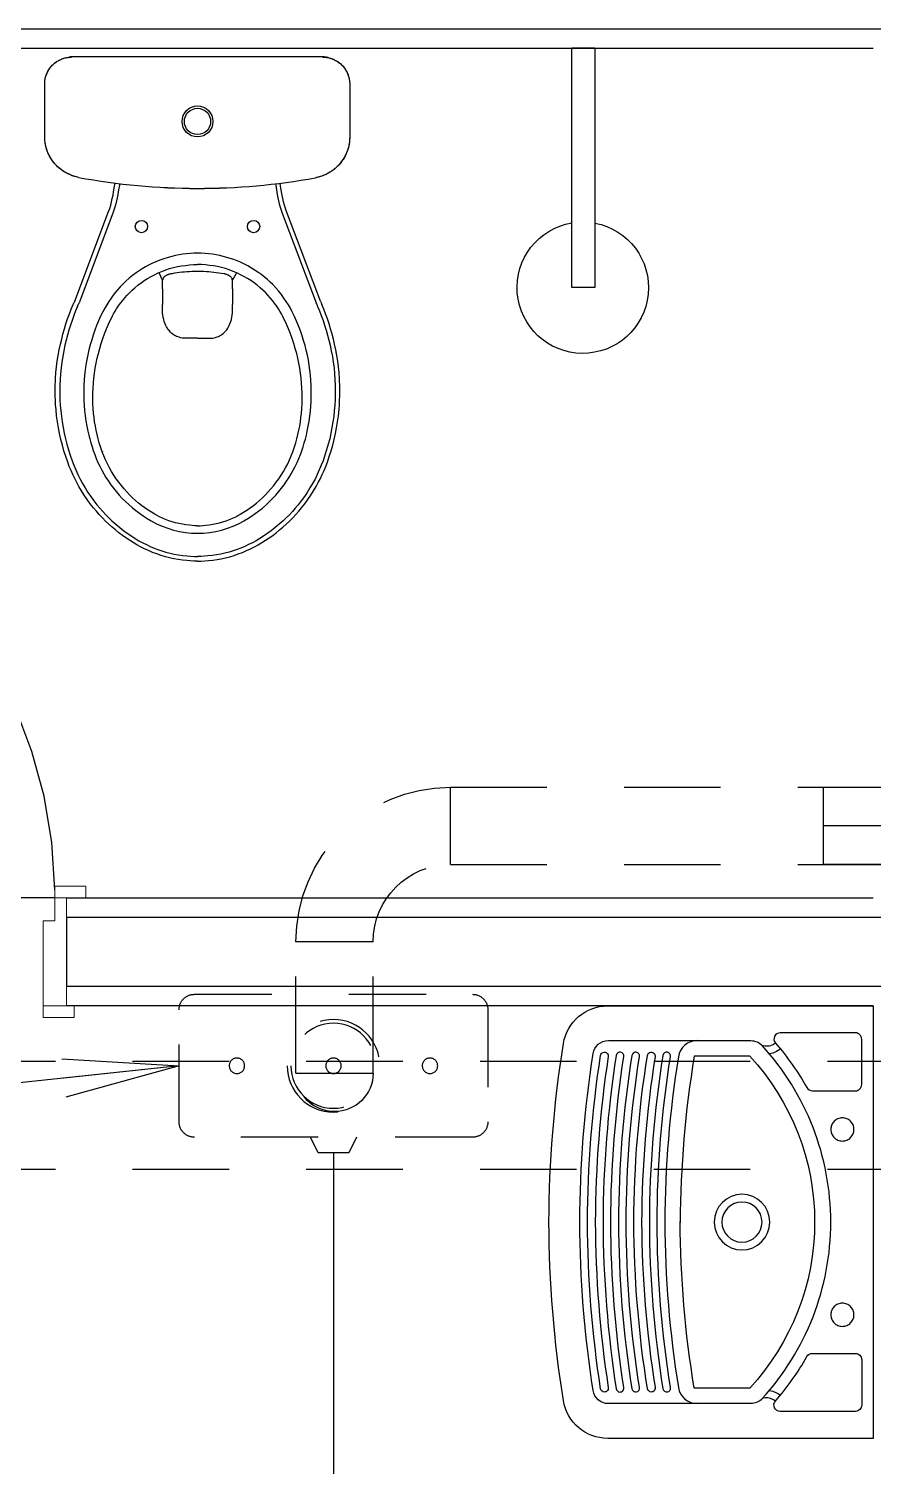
# Model space of a CAD drawing. Header units: millimetres. Extents: x 188.6 to 263.2, y 40.1 to 120.1.
# Drawn here: x 198.053 to 199.146, y 93.564 to 95.425 of the extents above; entities that cross this region are included whole.
import ezdxf

# ---------------------------------------------------------------- set-up
doc = ezdxf.new("R2010")
doc.units = ezdxf.units.MM
doc.set_wipeout_variables(frame=1)
for name, pattern in [('CENTER2', [1.125, 0.75, -0.125, 0.125, -0.125]), ('DASHDOT2', [0.5, 0.25, -0.125, 0, -0.125]), ('HIDDEN2', [0.1875, 0.125, -0.0625]), ('XREF-TIPO$0$DASHED', [15, 12, -3]), ('XREF-TIPO$0$HIDDEN', [0.375, 0.25, -0.125])]:
    doc.linetypes.add(name, pattern=pattern)
for name, color, linetype in [('ARQ', 8, 'Continuous'), ('ESTR-VIGAS', 11, 'HIDDEN2'), ('ESTRUTURA', 7, 'Continuous'), ('EXAUSTÃO-AQUECEDOR', 244, 'HIDDEN2'), ('GAS-PONTO', 202, 'Continuous'), ('GAS-TEXTO', 7, 'Continuous'), ('GAS-TUBO-PISO', 6, 'CENTER2'), ('HID-P-AQ', 10, 'Continuous'), ('SAN-EIXOS', 8, 'DASHDOT2')]:
    doc.layers.add(name, color=color, linetype=linetype)
doc.styles.add('60-100', font='romans.shx', dxfattribs={"height": 0.16})
doc.dimstyles.new('SETAS75', dxfattribs={"dimtxt": 0.16, "dimasz": 0.15, "dimexe": 0.15, "dimexo": 0, "dimgap": 0.1, "dimtad": 1, "dimzin": 10, "dimdsep": 46, "dimtxsty": '60-100', "dimblk1": 'OPEN', "dimblk2": 'OPEN', "dimsah": 1, "dimcen": 0, "dimclrd": 244, "dimclre": 244, "dimclrt": 7, "dimadec": 0, "dimazin": 0, "dimtfac": 1, "dimtix": 1, "dimtmove": 2, "dimatfit": 3, "dimldrblk": 'OPEN', "dimfxl": 0.15, "dimtolj": 1, "dimtzin": 6, "dimarcsym": 0})

# ---------------------------------------------------------------- blocks, each defined once
blk = doc.blocks.new('COBERTURA_29-09-2016')
at = {"layer": 'ESTR-VIGAS'}
for points in [[(-8.94, 7.71), (-7.42, 7.71)], [(-8.94, 7.57), (-6.54, 7.57)]]:
    blk.add_lwpolyline(points, dxfattribs=at)
blk = doc.blocks.new('XREF-TIPO$0$P909+cd00_p-flat-1')
at = {"color": 0}
for p, q in [((0.162, 0), (-0.162, 0)), ((0.162, 0), (0.162, -0.0003)), ((-0.1633, -0.0003), (-0.1633, -0.0003)), ((0.162, -0.0003), (0.162, -0.0003)), ((-0.1982, -0.1031), (-0.1982, -0.0352)), ((-0.1982, -0.0352), (-0.1982, -0.0352)), ((-0.1982, -0.1031), (-0.1982, -0.0352)), ((0.1968, -0.0352), (0.1968, -0.1036)), ((0.1968, -0.0352), (0.1968, -0.0352)), ((0.1968, -0.0352), (0.1968, -0.1036)), ((-0.1982, -0.1031), (-0.1982, -0.1031)), ((0.1968, -0.1036), (0.1968, -0.1036)), ((-0.1542, -0.156), (-0.1542, -0.1561)), ((0.1527, -0.1565), (0.1527, -0.1565)), ((-0.1593, -0.3162), (-0.1154, -0.2002)), ((-0.1099, -0.2023), (-0.1537, -0.3183)), ((0.1094, -0.2023), (0.1532, -0.3183)), ((0.1588, -0.3162), (0.115, -0.2002)), ((-0.0002, -0.2691), (-0.0002, -0.2689)), ((-0.0454, -0.2892), (-0.0499, -0.2795)), ((-0.0455, -0.2967), (-0.0455, -0.2893)), ((-0.0455, -0.2967), (-0.0455, -0.2969)), ((-0.0455, -0.2969), (-0.0455, -0.2967)), ((-0.0455, -0.3002), (-0.0455, -0.2969)), ((0.045, -0.2893), (0.0503, -0.2799)), ((0.045, -0.2967), (0.045, -0.2893)), ((0.045, -0.2967), (0.045, -0.2969)), ((0.045, -0.2969), (0.045, -0.2967)), ((0.045, -0.3002), (0.045, -0.2969)), ((-0.0455, -0.3002), (-0.0455, -0.3208)), ((0.045, -0.3002), (0.045, -0.3208)), ((-0.0455, -0.3283), (-0.0455, -0.3208)), ((0.045, -0.3283), (0.045, -0.3208)), ((0.1611, -0.3201), (0.1611, -0.3201)), ((-0.1109, -0.3364), (-0.1107, -0.3361)), ((-0.1105, -0.3363), (-0.1107, -0.3366)), ((0.1102, -0.3366), (0.11, -0.3363)), ((0.1104, -0.3364), (0.1102, -0.3361)), ((-0.0002, -0.3643), (-0.0158, -0.3643)), ((-0.0002, -0.3643), (0.0153, -0.3643)), ((-0.1236, -0.5115), (-0.1237, -0.5111)), ((-0.1235, -0.5111), (-0.1234, -0.5114)), ((0.1229, -0.5114), (0.123, -0.5111)), ((0.1231, -0.5115), (0.1232, -0.5111)), ((-0.0551, -0.5924), (-0.0556, -0.5922)), ((-0.0555, -0.5921), (-0.055, -0.5923)), ((0.0546, -0.5923), (0.055, -0.5921)), ((0.0547, -0.5924), (0.0551, -0.5922)), ((-0.0002, -0.607), (-0.0002, -0.6069)), ((-0.0002, -0.607), (-0.0002, -0.607))]:
    blk.add_line(p, q, dxfattribs=at)
for points in [[(-0.1982, -0.0352, 0), (-0.198, -0.0318, 0), (-0.1975, -0.0284, 0), (-0.1967, -0.0251, 0), (-0.1955, -0.0219, 0), (-0.1941, -0.0188, 0), (-0.1923, -0.0158, 0), (-0.1903, -0.0131, 0), (-0.188, -0.0106, 0), (-0.1854, -0.0083, 0), (-0.1827, -0.0062, 0), (-0.1797, -0.0045, 0), (-0.1766, -0.003, 0), (-0.1734, -0.0018, 0), (-0.1701, -0.001, 0), (-0.1667, -0.0005, 0), (-0.1633, -0.0003, 0)], [(-0.1982, -0.0352, 0), (-0.1982, -0.0345, 0), (-0.1981, -0.0331, 0), (-0.198, -0.0317, 0), (-0.1978, -0.0303, 0), (-0.1976, -0.029, 0), (-0.1974, -0.0276, 0), (-0.197, -0.0263, 0), (-0.1967, -0.025, 0), (-0.1962, -0.0236, 0), (-0.1957, -0.0224, 0), (-0.1952, -0.0211, 0), (-0.1946, -0.0198, 0), (-0.194, -0.0186, 0), (-0.1933, -0.0174, 0), (-0.1926, -0.0163, 0), (-0.1918, -0.0151, 0), (-0.191, -0.014, 0), (-0.1902, -0.0129, 0), (-0.1893, -0.0119, 0), (-0.1883, -0.0109, 0), (-0.1874, -0.0099, 0), (-0.1864, -0.009, 0), (-0.1853, -0.0081, 0), (-0.1842, -0.0073, 0), (-0.1831, -0.0065, 0), (-0.182, -0.0057, 0), (-0.1808, -0.005, 0), (-0.1796, -0.0043, 0), (-0.1784, -0.0037, 0), (-0.1771, -0.0032, 0), (-0.1758, -0.0026, 0), (-0.1745, -0.0022, 0), (-0.1732, -0.0018, 0), (-0.1719, -0.0014, 0), (-0.1706, -0.0011, 0), (-0.1692, -0.0008, 0), (-0.1678, -0.0006, 0), (-0.1665, -0.0005, 0), (-0.1651, -0.0004, 0), (-0.1637, -0.0003, 0), (-0.1633, -0.0003, 0)], [(0.162, -0.0003, 0), (0.1654, -0.0005, 0), (0.1687, -0.001, 0), (0.1721, -0.0018, 0), (0.1753, -0.003, 0), (0.1784, -0.0045, 0), (0.1813, -0.0062, 0), (0.1841, -0.0083, 0), (0.1866, -0.0106, 0), (0.1889, -0.0131, 0), (0.191, -0.0158, 0), (0.1927, -0.0188, 0), (0.1942, -0.0219, 0), (0.1953, -0.0251, 0), (0.1962, -0.0284, 0), (0.1967, -0.0318, 0), (0.1968, -0.0352, 0)], [(0.162, -0.0003, 0), (0.1627, -0.0003, 0), (0.1641, -0.0004, 0), (0.1655, -0.0005, 0), (0.1668, -0.0007, 0), (0.1682, -0.0009, 0), (0.1696, -0.0012, 0), (0.1709, -0.0015, 0), (0.1722, -0.0019, 0), (0.1735, -0.0023, 0), (0.1748, -0.0028, 0), (0.1761, -0.0033, 0), (0.1773, -0.0039, 0), (0.1786, -0.0045, 0), (0.1798, -0.0052, 0), (0.1809, -0.0059, 0), (0.1821, -0.0067, 0), (0.1832, -0.0075, 0), (0.1842, -0.0083, 0), (0.1853, -0.0092, 0), (0.1863, -0.0102, 0), (0.1873, -0.0111, 0), (0.1882, -0.0122, 0), (0.1891, -0.0132, 0), (0.1899, -0.0143, 0), (0.1907, -0.0154, 0), (0.1915, -0.0166, 0), (0.1922, -0.0177, 0), (0.1928, -0.0189, 0), (0.1934, -0.0202, 0), (0.194, -0.0214, 0), (0.1945, -0.0227, 0), (0.195, -0.024, 0), (0.1954, -0.0253, 0), (0.1958, -0.0266, 0), (0.1961, -0.028, 0), (0.1963, -0.0293, 0), (0.1965, -0.0307, 0), (0.1967, -0.0321, 0), (0.1968, -0.0334, 0), (0.1968, -0.0348, 0), (0.1968, -0.0352, 0)], [(-0.1542, -0.156, 0), (-0.1571, -0.1554, 0), (-0.16, -0.1546, 0), (-0.1629, -0.1536, 0), (-0.1657, -0.1525, 0), (-0.1685, -0.1512, 0), (-0.1712, -0.1498, 0), (-0.1737, -0.1482, 0), (-0.1762, -0.1465, 0), (-0.1786, -0.1446, 0), (-0.1809, -0.1426, 0), (-0.1831, -0.1405, 0), (-0.1851, -0.1383, 0), (-0.187, -0.136, 0), (-0.1888, -0.1335, 0), (-0.1904, -0.131, 0), (-0.1919, -0.1284, 0), (-0.1932, -0.1256, 0), (-0.1944, -0.1229, 0), (-0.1955, -0.1201, 0), (-0.1963, -0.1172, 0), (-0.197, -0.1142, 0), (-0.1976, -0.1113, 0), (-0.1979, -0.1083, 0), (-0.1981, -0.1053, 0), (-0.1982, -0.1031, 0)], [(-0.1542, -0.1561, 0), (-0.1544, -0.156, 0), (-0.1561, -0.1557, 0), (-0.1578, -0.1553, 0), (-0.1594, -0.1548, 0), (-0.1611, -0.1543, 0), (-0.1627, -0.1538, 0), (-0.1643, -0.1532, 0), (-0.1658, -0.1525, 0), (-0.1674, -0.1518, 0), (-0.1689, -0.151, 0), (-0.1704, -0.1502, 0), (-0.1719, -0.1494, 0), (-0.1734, -0.1485, 0), (-0.1748, -0.1475, 0), (-0.1762, -0.1466, 0), (-0.1775, -0.1455, 0), (-0.1789, -0.1445, 0), (-0.1802, -0.1434, 0), (-0.1814, -0.1422, 0), (-0.1826, -0.141, 0), (-0.1838, -0.1398, 0), (-0.185, -0.1385, 0), (-0.1861, -0.1372, 0), (-0.1871, -0.1359, 0), (-0.1881, -0.1345, 0), (-0.1891, -0.1331, 0), (-0.19, -0.1317, 0), (-0.1909, -0.1302, 0), (-0.1917, -0.1287, 0), (-0.1925, -0.1272, 0), (-0.1933, -0.1257, 0), (-0.194, -0.1241, 0), (-0.1946, -0.1225, 0), (-0.1952, -0.1209, 0), (-0.1957, -0.1193, 0), (-0.1962, -0.1177, 0), (-0.1966, -0.116, 0), (-0.197, -0.1143, 0), (-0.1973, -0.1127, 0), (-0.1976, -0.111, 0), (-0.1978, -0.1093, 0), (-0.198, -0.1076, 0), (-0.1981, -0.1059, 0), (-0.1982, -0.1042, 0), (-0.1982, -0.1031, 0)], [(0.1968, -0.1036, 0), (0.1967, -0.1066, 0), (0.1965, -0.1096, 0), (0.1961, -0.1126, 0), (0.1955, -0.1156, 0), (0.1947, -0.1185, 0), (0.1938, -0.1214, 0), (0.1927, -0.1242, 0), (0.1915, -0.127, 0), (0.1901, -0.1297, 0), (0.1885, -0.1323, 0), (0.1868, -0.1348, 0), (0.185, -0.1372, 0), (0.1831, -0.1395, 0), (0.181, -0.1417, 0), (0.1788, -0.1438, 0), (0.1765, -0.1457, 0), (0.1741, -0.1476, 0), (0.1715, -0.1492, 0), (0.169, -0.1507, 0), (0.1663, -0.1521, 0), (0.1635, -0.1533, 0), (0.1607, -0.1544, 0), (0.1578, -0.1553, 0), (0.1549, -0.1561, 0), (0.1527, -0.1565, 0)], [(0.1968, -0.1036, 0), (0.1968, -0.1038, 0), (0.1968, -0.1055, 0), (0.1967, -0.1072, 0), (0.1966, -0.1089, 0), (0.1964, -0.1107, 0), (0.1961, -0.1123, 0), (0.1958, -0.114, 0), (0.1955, -0.1157, 0), (0.1951, -0.1173, 0), (0.1946, -0.119, 0), (0.1941, -0.1206, 0), (0.1935, -0.1222, 0), (0.1929, -0.1238, 0), (0.1922, -0.1254, 0), (0.1915, -0.127, 0), (0.1908, -0.1285, 0), (0.19, -0.13, 0), (0.1891, -0.1314, 0), (0.1882, -0.1329, 0), (0.1872, -0.1343, 0), (0.1862, -0.1357, 0), (0.1852, -0.1371, 0), (0.1841, -0.1384, 0), (0.183, -0.1397, 0), (0.1818, -0.1409, 0), (0.1806, -0.1421, 0), (0.1794, -0.1433, 0), (0.1781, -0.1444, 0), (0.1768, -0.1455, 0), (0.1755, -0.1465, 0), (0.1741, -0.1476, 0), (0.1727, -0.1485, 0), (0.1713, -0.1494, 0), (0.1698, -0.1503, 0), (0.1683, -0.1511, 0), (0.1668, -0.1519, 0), (0.1652, -0.1526, 0), (0.1636, -0.1533, 0), (0.1621, -0.1539, 0), (0.1604, -0.1545, 0), (0.1588, -0.155, 0), (0.1572, -0.1555, 0), (0.1555, -0.1559, 0), (0.1538, -0.1563, 0), (0.1527, -0.1565, 0)], [(-0.1154, -0.2002, 0), (-0.1154, -0.2002, 0), (-0.114, -0.1961, 0), (-0.1127, -0.1919, 0), (-0.1116, -0.1877, 0), (-0.1106, -0.1834, 0), (-0.1097, -0.1791, 0), (-0.1089, -0.1747, 0), (-0.1077, -0.1674, 0), (-0.1071, -0.1634, 0)], [(-0.1011, -0.1641, 0), (-0.1014, -0.1661, 0), (-0.1024, -0.1722, 0), (-0.1035, -0.1783, 0), (-0.1043, -0.1824, 0), (-0.1051, -0.1864, 0), (-0.1061, -0.1904, 0), (-0.1072, -0.1944, 0), (-0.1085, -0.1984, 0), (-0.1099, -0.2023, 0)], [(0.1007, -0.1643, 0), (0.101, -0.1661, 0), (0.1019, -0.1722, 0), (0.103, -0.1783, 0), (0.1038, -0.1824, 0), (0.1046, -0.1864, 0), (0.1056, -0.1904, 0), (0.1067, -0.1944, 0), (0.108, -0.1984, 0), (0.1094, -0.2023, 0)], [(0.115, -0.2002, 0), (0.115, -0.2002, 0), (0.1135, -0.1961, 0), (0.1122, -0.1919, 0), (0.1111, -0.1877, 0), (0.1101, -0.1834, 0), (0.1092, -0.1791, 0), (0.1084, -0.1747, 0), (0.1072, -0.1674, 0), (0.1066, -0.1636, 0)], [(-0.0002, -0.2542, 0), (-0.005, -0.2543, 0), (-0.0098, -0.2545, 0), (-0.0145, -0.2549, 0), (-0.0192, -0.2555, 0), (-0.024, -0.2563, 0), (-0.0288, -0.2572, 0), (-0.0335, -0.2583, 0), (-0.0382, -0.2596, 0), (-0.0437, -0.2613, 0), (-0.049, -0.2632, 0), (-0.0543, -0.2653, 0), (-0.0595, -0.2677, 0), (-0.0637, -0.2698, 0), (-0.0678, -0.272, 0), (-0.0719, -0.2744, 0), (-0.0758, -0.2769, 0), (-0.0797, -0.2796, 0), (-0.0843, -0.283, 0), (-0.0887, -0.2866, 0), (-0.093, -0.2903, 0), (-0.0971, -0.2943, 0), (-0.1003, -0.2976, 0), (-0.1035, -0.3011, 0), (-0.1065, -0.3047, 0), (-0.1094, -0.3084, 0), (-0.1122, -0.3122, 0), (-0.1151, -0.3165, 0), (-0.1179, -0.3209, 0), (-0.1205, -0.3254, 0), (-0.1229, -0.33, 0)], [(0.1224, -0.33, 0), (0.12, -0.3254, 0), (0.1174, -0.3209, 0), (0.1146, -0.3165, 0), (0.1117, -0.3122, 0), (0.1083, -0.3076, 0), (0.1047, -0.3031, 0), (0.101, -0.2989, 0), (0.0971, -0.2947, 0), (0.0937, -0.2915, 0), (0.0902, -0.2883, 0), (0.0867, -0.2853, 0), (0.083, -0.2824, 0), (0.0792, -0.2796, 0), (0.0745, -0.2764, 0), (0.0697, -0.2734, 0), (0.0647, -0.2706, 0), (0.0596, -0.268, 0), (0.0554, -0.266, 0), (0.051, -0.2642, 0), (0.0467, -0.2625, 0), (0.0422, -0.2609, 0), (0.0377, -0.2596, 0), (0.0331, -0.2583, 0), (0.0285, -0.2573, 0), (0.0238, -0.2563, 0), (0.0191, -0.2556, 0), (0.0143, -0.255, 0), (0.0095, -0.2545, 0), (0.0046, -0.2543, 0), (-0.0002, -0.2542, 0)], [(-0.1107, -0.3361, 0), (-0.1107, -0.3361, 0), (-0.1089, -0.3327, 0), (-0.107, -0.3294, 0), (-0.105, -0.3262, 0), (-0.1025, -0.3224, 0), (-0.0999, -0.3188, 0), (-0.0972, -0.3153, 0), (-0.0943, -0.3118, 0), (-0.0912, -0.3084, 0), (-0.0881, -0.3051, 0), (-0.0847, -0.3019, 0), (-0.0813, -0.2989, 0), (-0.0774, -0.2956, 0), (-0.0733, -0.2926, 0), (-0.0692, -0.2897, 0), (-0.0649, -0.2869, 0), (-0.0604, -0.2844, 0), (-0.0558, -0.282, 0), (-0.0512, -0.2798, 0), (-0.0464, -0.2777, 0), (-0.0414, -0.2759, 0), (-0.0364, -0.2742, 0), (-0.0312, -0.2728, 0), (-0.0261, -0.2716, 0), (-0.021, -0.2706, 0), (-0.0158, -0.2699, 0), (-0.0106, -0.2693, 0), (-0.0054, -0.269, 0), (-0.0002, -0.2689, 0)], [(-0.0002, -0.2778, 0), (-0.0016, -0.2778, 0), (-0.0046, -0.2778, 0), (-0.0077, -0.2779, 0), (-0.0108, -0.2781, 0), (-0.014, -0.2783, 0), (-0.0171, -0.2786, 0), (-0.0203, -0.2789, 0), (-0.0236, -0.2793, 0), (-0.0268, -0.2797, 0), (-0.0301, -0.2802, 0), (-0.0333, -0.2807, 0), (-0.0349, -0.281, 0)], [(0.1102, -0.3361, 0), (0.1102, -0.3361, 0), (0.1084, -0.3327, 0), (0.1065, -0.3294, 0), (0.1045, -0.3262, 0), (0.102, -0.3224, 0), (0.0994, -0.3188, 0), (0.0967, -0.3153, 0), (0.0938, -0.3118, 0), (0.0908, -0.3084, 0), (0.0876, -0.3051, 0), (0.0843, -0.3019, 0), (0.0808, -0.2989, 0), (0.0769, -0.2956, 0), (0.0729, -0.2926, 0), (0.0687, -0.2897, 0), (0.0644, -0.2869, 0), (0.0599, -0.2844, 0), (0.0553, -0.282, 0), (0.0507, -0.2798, 0), (0.0459, -0.2777, 0), (0.0409, -0.2759, 0), (0.0359, -0.2742, 0), (0.0308, -0.2728, 0), (0.0256, -0.2716, 0), (0.0205, -0.2706, 0), (0.0153, -0.2699, 0), (0.0101, -0.2693, 0), (0.005, -0.269, 0), (-0.0002, -0.2689, 0)], [(0.0344, -0.281, 0), (0.034, -0.281, 0), (0.0307, -0.2804, 0), (0.0274, -0.2799, 0), (0.0241, -0.2794, 0), (0.0209, -0.279, 0), (0.0176, -0.2787, 0), (0.0144, -0.2784, 0), (0.0112, -0.2781, 0), (0.008, -0.278, 0), (0.0049, -0.2778, 0), (0.0017, -0.2778, 0), (-0.0002, -0.2778, 0)], [(-0.043, -0.2844, 0), (-0.0431, -0.2844, 0), (-0.0434, -0.2847, 0), (-0.0437, -0.2851, 0), (-0.044, -0.2855, 0), (-0.0443, -0.286, 0), (-0.0446, -0.2865, 0), (-0.0449, -0.2871, 0), (-0.0451, -0.2878, 0), (-0.0453, -0.2885, 0), (-0.0454, -0.2892, 0), (-0.0455, -0.2893, 0)], [(-0.0455, -0.2967, 0), (-0.0455, -0.2967, 0)], [(-0.0349, -0.281, 0), (-0.0353, -0.2811, 0), (-0.036, -0.2813, 0), (-0.0367, -0.2814, 0), (-0.0374, -0.2817, 0), (-0.0382, -0.2819, 0), (-0.0388, -0.2821, 0), (-0.0395, -0.2824, 0), (-0.0401, -0.2827, 0), (-0.0407, -0.283, 0), (-0.0413, -0.2833, 0), (-0.0419, -0.2837, 0), (-0.0425, -0.284, 0), (-0.043, -0.2844, 0)], [(0.0425, -0.2844, 0), (0.0422, -0.2842, 0), (0.0416, -0.2838, 0), (0.0411, -0.2834, 0), (0.0405, -0.2831, 0), (0.0398, -0.2828, 0), (0.0392, -0.2825, 0), (0.0385, -0.2822, 0), (0.0378, -0.2819, 0), (0.0371, -0.2817, 0), (0.0364, -0.2815, 0), (0.0357, -0.2813, 0), (0.0349, -0.2811, 0), (0.0344, -0.281, 0)], [(0.045, -0.2893, 0), (0.0448, -0.2885, 0), (0.0446, -0.2878, 0), (0.0444, -0.2871, 0), (0.0441, -0.2865, 0), (0.0438, -0.2859, 0), (0.0435, -0.2854, 0), (0.0432, -0.285, 0), (0.0428, -0.2847, 0), (0.0425, -0.2844, 0), (0.0425, -0.2844, 0)], [(0.045, -0.2967, 0), (0.045, -0.2967, 0)], [(-0.1777, -0.372, 0), (-0.1777, -0.372, 0), (-0.1762, -0.3654, 0), (-0.1745, -0.3588, 0), (-0.1726, -0.3522, 0), (-0.1706, -0.3456, 0), (-0.1685, -0.3391, 0), (-0.1661, -0.3327, 0), (-0.1638, -0.3267, 0), (-0.1612, -0.3208, 0)], [(-0.1558, -0.3233, 0), (-0.1582, -0.329, 0), (-0.1605, -0.3348, 0), (-0.1628, -0.3411, 0), (-0.1649, -0.3474, 0), (-0.1669, -0.3538, 0), (-0.1687, -0.3603, 0), (-0.1704, -0.3668, 0), (-0.1719, -0.3733, 0)], [(-0.1229, -0.33, 0), (-0.1257, -0.3359, 0), (-0.1284, -0.3418, 0), (-0.1309, -0.3478, 0), (-0.1332, -0.3539, 0), (-0.1353, -0.3601, 0), (-0.1373, -0.3663, 0), (-0.1392, -0.3727, 0), (-0.1409, -0.3792, 0), (-0.1424, -0.3857, 0), (-0.1437, -0.3923, 0), (-0.1448, -0.3989, 0), (-0.1458, -0.4055, 0), (-0.1465, -0.412, 0), (-0.147, -0.4185, 0), (-0.1474, -0.425, 0), (-0.1476, -0.4316, 0), (-0.1476, -0.4381, 0), (-0.1475, -0.4446, 0), (-0.1471, -0.4513, 0), (-0.1465, -0.458, 0), (-0.1458, -0.4647, 0), (-0.1448, -0.4714, 0), (-0.1437, -0.478, 0), (-0.1423, -0.4846, 0), (-0.1412, -0.4897, 0), (-0.1399, -0.4947, 0), (-0.1384, -0.4998, 0), (-0.1369, -0.5048, 0), (-0.1352, -0.5098, 0), (-0.1334, -0.5148, 0)], [(-0.0318, -0.3593, 0), (-0.0335, -0.358, 0), (-0.0352, -0.3565, 0), (-0.0367, -0.3549, 0), (-0.0381, -0.3532, 0), (-0.0393, -0.3514, 0), (-0.0404, -0.3495, 0), (-0.0414, -0.3476, 0), (-0.0423, -0.3455, 0), (-0.0433, -0.3428, 0), (-0.0441, -0.34, 0), (-0.0447, -0.3371, 0), (-0.0451, -0.3342, 0), (-0.0454, -0.3313, 0), (-0.0455, -0.3283, 0)], [(0.0313, -0.3593, 0), (0.0331, -0.358, 0), (0.0347, -0.3565, 0), (0.0362, -0.3549, 0), (0.0376, -0.3532, 0), (0.0388, -0.3514, 0), (0.04, -0.3495, 0), (0.0409, -0.3476, 0), (0.0418, -0.3455, 0), (0.0428, -0.3428, 0), (0.0436, -0.34, 0), (0.0442, -0.3371, 0), (0.0446, -0.3342, 0), (0.0449, -0.3313, 0), (0.045, -0.3283, 0)], [(0.133, -0.5148, 0), (0.1347, -0.5099, 0), (0.1364, -0.5049, 0), (0.1379, -0.4999, 0), (0.1394, -0.4948, 0), (0.1407, -0.4897, 0), (0.1419, -0.4846, 0), (0.1432, -0.4782, 0), (0.1443, -0.4717, 0), (0.1452, -0.4653, 0), (0.146, -0.4588, 0), (0.1465, -0.4523, 0), (0.1469, -0.4458, 0), (0.1471, -0.4391, 0), (0.1471, -0.4323, 0), (0.147, -0.4256, 0), (0.1466, -0.4189, 0), (0.146, -0.4122, 0), (0.1453, -0.4055, 0), (0.1444, -0.3991, 0), (0.1433, -0.3927, 0), (0.142, -0.3863, 0), (0.1406, -0.3799, 0), (0.139, -0.3736, 0), (0.1372, -0.3674, 0), (0.1352, -0.361, 0), (0.133, -0.3546, 0), (0.1306, -0.3484, 0), (0.128, -0.3422, 0), (0.1253, -0.3361, 0), (0.1224, -0.33, 0)], [(0.1553, -0.3233, 0), (0.1577, -0.329, 0), (0.16, -0.3348, 0), (0.1623, -0.3411, 0), (0.1644, -0.3474, 0), (0.1664, -0.3538, 0), (0.1682, -0.3603, 0), (0.1699, -0.3668, 0), (0.1714, -0.3733, 0)], [(0.1773, -0.372, 0), (0.1773, -0.372, 0), (0.1757, -0.3654, 0), (0.174, -0.3588, 0), (0.1721, -0.3522, 0), (0.1701, -0.3456, 0), (0.168, -0.3391, 0), (0.1656, -0.3327, 0), (0.1633, -0.3267, 0), (0.1607, -0.3208, 0)], [(-0.1237, -0.5111, 0), (-0.1237, -0.5111, 0), (-0.1241, -0.5101, 0), (-0.1259, -0.5049, 0), (-0.1275, -0.4996, 0), (-0.129, -0.4943, 0), (-0.1303, -0.4889, 0), (-0.1315, -0.4835, 0), (-0.1326, -0.478, 0), (-0.1335, -0.4724, 0), (-0.1342, -0.4668, 0), (-0.1348, -0.4612, 0), (-0.1353, -0.4556, 0), (-0.1357, -0.4489, 0), (-0.1358, -0.4422, 0), (-0.1358, -0.4355, 0), (-0.1355, -0.4289, 0), (-0.1351, -0.4222, 0), (-0.1344, -0.4158, 0), (-0.1336, -0.4093, 0), (-0.1327, -0.4029, 0), (-0.1315, -0.3965, 0), (-0.1302, -0.3902, 0), (-0.1287, -0.3839, 0), (-0.1269, -0.3775, 0), (-0.125, -0.3711, 0), (-0.1229, -0.3647, 0), (-0.1206, -0.3585, 0), (-0.1182, -0.3523, 0), (-0.1155, -0.3461, 0), (-0.1133, -0.3413, 0), (-0.1109, -0.3364, 0)], [(-0.1109, -0.3364, 0), (-0.1108, -0.3365, 0), (-0.1107, -0.3366, 0), (-0.1107, -0.3366, 0), (-0.1107, -0.3366, 0)], [(-0.1105, -0.3363, 0), (-0.1105, -0.3363, 0), (-0.1105, -0.3362, 0), (-0.1106, -0.3362, 0), (-0.1107, -0.3361, 0)], [(0.11, -0.3363, 0), (0.11, -0.3363, 0), (0.11, -0.3362, 0), (0.1101, -0.3362, 0), (0.1102, -0.3361, 0)], [(0.1104, -0.3364, 0), (0.1103, -0.3365, 0), (0.1102, -0.3366, 0), (0.1102, -0.3366, 0), (0.1102, -0.3366, 0)], [(0.1232, -0.5111, 0), (0.1232, -0.5111, 0), (0.1236, -0.5101, 0), (0.1254, -0.5049, 0), (0.127, -0.4996, 0), (0.1285, -0.4943, 0), (0.1298, -0.4889, 0), (0.131, -0.4835, 0), (0.1321, -0.478, 0), (0.133, -0.4724, 0), (0.1337, -0.4668, 0), (0.1344, -0.4612, 0), (0.1348, -0.4556, 0), (0.1352, -0.4489, 0), (0.1353, -0.4422, 0), (0.1353, -0.4355, 0), (0.135, -0.4289, 0), (0.1346, -0.4222, 0), (0.1339, -0.4158, 0), (0.1331, -0.4093, 0), (0.1322, -0.4029, 0), (0.131, -0.3965, 0), (0.1297, -0.3902, 0), (0.1282, -0.3839, 0), (0.1264, -0.3775, 0), (0.1245, -0.3711, 0), (0.1224, -0.3647, 0), (0.1201, -0.3585, 0), (0.1177, -0.3523, 0), (0.115, -0.3461, 0), (0.1128, -0.3413, 0), (0.1104, -0.3364, 0)], [(-0.1846, -0.4328, 0), (-0.1846, -0.4328, 0), (-0.1846, -0.4287, 0), (-0.1845, -0.4245, 0), (-0.1843, -0.4204, 0), (-0.1841, -0.4162, 0), (-0.1836, -0.4088, 0), (-0.1828, -0.4014, 0), (-0.1819, -0.3941, 0), (-0.1807, -0.3867, 0), (-0.1793, -0.3793, 0), (-0.1777, -0.372, 0)], [(-0.0158, -0.3643, 0), (-0.018, -0.3643, 0), (-0.0201, -0.364, 0), (-0.0222, -0.3636, 0), (-0.0242, -0.3631, 0), (-0.0258, -0.3625, 0), (-0.0274, -0.3619, 0), (-0.0289, -0.3611, 0), (-0.0304, -0.3603, 0), (-0.0318, -0.3593, 0)], [(0.0153, -0.3643, 0), (0.0175, -0.3643, 0), (0.0197, -0.364, 0), (0.0217, -0.3636, 0), (0.0237, -0.3631, 0), (0.0253, -0.3625, 0), (0.0269, -0.3619, 0), (0.0284, -0.3611, 0), (0.0299, -0.3603, 0), (0.0313, -0.3593, 0)], [(0.1841, -0.4328, 0), (0.1841, -0.4328, 0), (0.1841, -0.4287, 0), (0.184, -0.4245, 0), (0.1838, -0.4204, 0), (0.1836, -0.4162, 0), (0.1831, -0.4088, 0), (0.1823, -0.4014, 0), (0.1814, -0.3941, 0), (0.1802, -0.3867, 0), (0.1788, -0.3793, 0), (0.1773, -0.372, 0)], [(-0.1719, -0.3733, 0), (-0.1735, -0.3806, 0), (-0.1749, -0.3879, 0), (-0.176, -0.3953, 0), (-0.177, -0.4027, 0), (-0.1777, -0.4102, 0), (-0.1782, -0.4177, 0), (-0.1785, -0.4252, 0), (-0.1786, -0.4328, 0)], [(0.1714, -0.3733, 0), (0.173, -0.3806, 0), (0.1744, -0.3879, 0), (0.1755, -0.3953, 0), (0.1765, -0.4027, 0), (0.1772, -0.4102, 0), (0.1777, -0.4177, 0), (0.178, -0.4252, 0), (0.1781, -0.4328, 0)], [(-0.0002, -0.6528, 0), (-0.0049, -0.6527, 0), (-0.0096, -0.6525, 0), (-0.0143, -0.6521, 0), (-0.0199, -0.6515, 0), (-0.0255, -0.6507, 0), (-0.031, -0.6497, 0), (-0.0365, -0.6485, 0), (-0.0419, -0.6471, 0), (-0.0475, -0.6455, 0), (-0.053, -0.6436, 0), (-0.0584, -0.6416, 0), (-0.0637, -0.6393, 0), (-0.069, -0.6369, 0), (-0.074, -0.6344, 0), (-0.0788, -0.6317, 0), (-0.0836, -0.6288, 0), (-0.0883, -0.6259, 0), (-0.0929, -0.6228, 0), (-0.0976, -0.6195, 0), (-0.1021, -0.616, 0), (-0.1066, -0.6125, 0), (-0.1109, -0.6088, 0), (-0.1151, -0.605, 0), (-0.1194, -0.601, 0), (-0.1235, -0.5969, 0), (-0.1275, -0.5926, 0), (-0.1313, -0.5882, 0), (-0.1351, -0.5838, 0), (-0.1392, -0.5785, 0), (-0.1432, -0.5731, 0), (-0.147, -0.5676, 0), (-0.1506, -0.5619, 0), (-0.154, -0.5561, 0), (-0.1567, -0.5511, 0), (-0.1593, -0.546, 0), (-0.1618, -0.5408, 0), (-0.1641, -0.5355, 0), (-0.1663, -0.5302, 0), (-0.1684, -0.5248, 0), (-0.1709, -0.5175, 0), (-0.1732, -0.5102, 0), (-0.1753, -0.5028, 0), (-0.1772, -0.4953, 0), (-0.1789, -0.4878, 0), (-0.1804, -0.4802, 0), (-0.1817, -0.4724, 0), (-0.1827, -0.4646, 0), (-0.1835, -0.4567, 0), (-0.184, -0.4507, 0), (-0.1843, -0.4448, 0), (-0.1845, -0.4388, 0), (-0.1846, -0.4328, 0)], [(-0.1786, -0.4328, 0), (-0.1786, -0.4367, 0), (-0.1784, -0.4439, 0), (-0.178, -0.4511, 0), (-0.1774, -0.4583, 0), (-0.1766, -0.4655, 0), (-0.1756, -0.4726, 0), (-0.1744, -0.4798, 0), (-0.173, -0.487, 0), (-0.1713, -0.4943, 0), (-0.1695, -0.5015, 0), (-0.1675, -0.5087, 0), (-0.1652, -0.5157, 0), (-0.1628, -0.5228, 0), (-0.1604, -0.5288, 0), (-0.1579, -0.5348, 0), (-0.1552, -0.5408, 0), (-0.1523, -0.5466, 0), (-0.1493, -0.5524, 0), (-0.1459, -0.5581, 0), (-0.1423, -0.5638, 0), (-0.1385, -0.5693, 0), (-0.1346, -0.5748, 0), (-0.1305, -0.58, 0), (-0.1268, -0.5844, 0), (-0.1231, -0.5886, 0), (-0.1192, -0.5927, 0), (-0.1152, -0.5967, 0), (-0.1111, -0.6006, 0), (-0.1061, -0.6051, 0), (-0.1009, -0.6094, 0), (-0.0955, -0.6136, 0), (-0.0901, -0.6175, 0), (-0.0855, -0.6206, 0), (-0.0809, -0.6236, 0), (-0.0761, -0.6264, 0), (-0.0713, -0.6291, 0), (-0.0664, -0.6315, 0), (-0.0615, -0.6338, 0), (-0.0565, -0.6359, 0), (-0.0515, -0.6378, 0), (-0.0464, -0.6396, 0), (-0.0412, -0.6411, 0), (-0.0358, -0.6426, 0), (-0.0303, -0.6438, 0), (-0.0249, -0.6448, 0), (-0.0193, -0.6456, 0), (-0.0138, -0.6462, 0), (-0.0093, -0.6466, 0), (-0.0048, -0.6468, 0), (-0.0002, -0.6469, 0)], [(-0.0002, -0.6528, 0), (0.0045, -0.6527, 0), (0.0092, -0.6525, 0), (0.0138, -0.6521, 0), (0.0194, -0.6515, 0), (0.025, -0.6507, 0), (0.0305, -0.6497, 0), (0.036, -0.6485, 0), (0.0414, -0.6471, 0), (0.047, -0.6455, 0), (0.0525, -0.6436, 0), (0.0579, -0.6416, 0), (0.0632, -0.6393, 0), (0.0685, -0.6369, 0), (0.0735, -0.6344, 0), (0.0783, -0.6317, 0), (0.0831, -0.6288, 0), (0.0878, -0.6259, 0), (0.0925, -0.6228, 0), (0.0971, -0.6195, 0), (0.1016, -0.616, 0), (0.1061, -0.6125, 0), (0.1104, -0.6088, 0), (0.1146, -0.605, 0), (0.1189, -0.601, 0), (0.123, -0.5969, 0), (0.127, -0.5926, 0), (0.1309, -0.5882, 0), (0.1346, -0.5838, 0), (0.1387, -0.5785, 0), (0.1427, -0.5731, 0), (0.1465, -0.5676, 0), (0.1501, -0.5619, 0), (0.1535, -0.5561, 0), (0.1562, -0.5511, 0), (0.1589, -0.546, 0), (0.1613, -0.5408, 0), (0.1636, -0.5355, 0), (0.1658, -0.5302, 0), (0.1679, -0.5248, 0), (0.1704, -0.5175, 0), (0.1727, -0.5102, 0), (0.1748, -0.5028, 0), (0.1767, -0.4953, 0), (0.1784, -0.4878, 0), (0.1799, -0.4802, 0), (0.1812, -0.4724, 0), (0.1822, -0.4646, 0), (0.183, -0.4567, 0), (0.1835, -0.4507, 0), (0.1838, -0.4448, 0), (0.184, -0.4388, 0), (0.1841, -0.4328, 0)], [(0.1781, -0.4328, 0), (0.1781, -0.4367, 0), (0.1779, -0.4439, 0), (0.1775, -0.4511, 0), (0.1769, -0.4583, 0), (0.1761, -0.4655, 0), (0.1751, -0.4726, 0), (0.1739, -0.4798, 0), (0.1725, -0.487, 0), (0.1709, -0.4943, 0), (0.169, -0.5015, 0), (0.167, -0.5087, 0), (0.1647, -0.5157, 0), (0.1623, -0.5228, 0), (0.16, -0.5288, 0), (0.1574, -0.5348, 0), (0.1547, -0.5408, 0), (0.1519, -0.5466, 0), (0.1488, -0.5524, 0), (0.1454, -0.5581, 0), (0.1418, -0.5638, 0), (0.1381, -0.5693, 0), (0.1341, -0.5748, 0), (0.13, -0.58, 0), (0.1263, -0.5844, 0), (0.1226, -0.5886, 0), (0.1187, -0.5927, 0), (0.1147, -0.5967, 0), (0.1106, -0.6006, 0), (0.1056, -0.6051, 0), (0.1004, -0.6094, 0), (0.0951, -0.6136, 0), (0.0896, -0.6175, 0), (0.085, -0.6206, 0), (0.0804, -0.6236, 0), (0.0756, -0.6264, 0), (0.0708, -0.6291, 0), (0.0659, -0.6315, 0), (0.061, -0.6338, 0), (0.056, -0.6359, 0), (0.051, -0.6378, 0), (0.0459, -0.6396, 0), (0.0407, -0.6411, 0), (0.0353, -0.6426, 0), (0.0299, -0.6438, 0), (0.0244, -0.6448, 0), (0.0188, -0.6456, 0), (0.0133, -0.6462, 0), (0.0088, -0.6466, 0), (0.0043, -0.6468, 0), (-0.0002, -0.6469, 0)], [(-0.1334, -0.5148, 0), (-0.1314, -0.5199, 0), (-0.1292, -0.525, 0), (-0.1269, -0.53, 0), (-0.1244, -0.5349, 0), (-0.1217, -0.5397, 0), (-0.1188, -0.5445, 0), (-0.1157, -0.5493, 0), (-0.1124, -0.554, 0), (-0.109, -0.5585, 0), (-0.1055, -0.5629, 0), (-0.1017, -0.5673, 0), (-0.0977, -0.5716, 0), (-0.0936, -0.5757, 0), (-0.0894, -0.5797, 0), (-0.085, -0.5835, 0), (-0.0803, -0.5873, 0), (-0.0755, -0.5909, 0), (-0.0706, -0.5943, 0), (-0.0656, -0.5976, 0), (-0.0604, -0.6007, 0)], [(-0.1237, -0.5111, 0), (-0.1235, -0.5111, 0), (-0.1235, -0.5111, 0)], [(-0.1236, -0.5115, 0), (-0.1235, -0.5114, 0), (-0.1234, -0.5114, 0), (-0.1234, -0.5114, 0)], [(-0.0556, -0.5922, 0), (-0.0556, -0.5922, 0), (-0.06, -0.5896, 0), (-0.0643, -0.5868, 0), (-0.0685, -0.5839, 0), (-0.0726, -0.5808, 0), (-0.0766, -0.5776, 0), (-0.0806, -0.5742, 0), (-0.0845, -0.5707, 0), (-0.0883, -0.567, 0), (-0.0919, -0.5632, 0), (-0.0954, -0.5593, 0), (-0.0989, -0.555, 0), (-0.1023, -0.5507, 0), (-0.1055, -0.5462, 0), (-0.1086, -0.5416, 0), (-0.1115, -0.5369, 0), (-0.1143, -0.5319, 0), (-0.117, -0.5268, 0), (-0.1194, -0.5216, 0), (-0.1217, -0.5164, 0), (-0.1236, -0.5115, 0)], [(0.0551, -0.5922, 0), (0.0551, -0.5922, 0), (0.0595, -0.5896, 0), (0.0638, -0.5868, 0), (0.068, -0.5839, 0), (0.0721, -0.5808, 0), (0.0761, -0.5776, 0), (0.0801, -0.5742, 0), (0.084, -0.5707, 0), (0.0878, -0.567, 0), (0.0914, -0.5632, 0), (0.0949, -0.5593, 0), (0.0984, -0.555, 0), (0.1018, -0.5507, 0), (0.1051, -0.5462, 0), (0.1081, -0.5416, 0), (0.111, -0.5369, 0), (0.1138, -0.5319, 0), (0.1165, -0.5268, 0), (0.1189, -0.5216, 0), (0.1212, -0.5164, 0), (0.1231, -0.5115, 0)], [(0.0599, -0.6007, 0), (0.0649, -0.5977, 0), (0.0698, -0.5946, 0), (0.0746, -0.5912, 0), (0.0793, -0.5878, 0), (0.0838, -0.5841, 0), (0.0883, -0.5802, 0), (0.0927, -0.5761, 0), (0.097, -0.5718, 0), (0.1011, -0.5674, 0), (0.105, -0.5629, 0), (0.1086, -0.5585, 0), (0.112, -0.5539, 0), (0.1151, -0.5494, 0), (0.1182, -0.5448, 0), (0.121, -0.54, 0), (0.1237, -0.5352, 0), (0.1263, -0.5302, 0), (0.1287, -0.5252, 0), (0.1309, -0.52, 0), (0.133, -0.5148, 0)], [(0.1231, -0.5115, 0), (0.123, -0.5114, 0), (0.1229, -0.5114, 0), (0.1229, -0.5114, 0)], [(0.1232, -0.5111, 0), (0.1231, -0.5111, 0), (0.123, -0.5111, 0)], [(-0.0556, -0.5922, 0), (-0.0555, -0.5921, 0), (-0.0555, -0.5921, 0), (-0.0555, -0.5921, 0)], [(-0.0551, -0.5924, 0), (-0.0551, -0.5923, 0), (-0.0551, -0.5923, 0)], [(-0.0002, -0.607, 0), (-0.0038, -0.607, 0), (-0.0073, -0.6068, 0), (-0.0108, -0.6065, 0), (-0.0154, -0.606, 0), (-0.0199, -0.6052, 0), (-0.0244, -0.6043, 0), (-0.0289, -0.6032, 0), (-0.0332, -0.602, 0), (-0.0374, -0.6006, 0), (-0.0416, -0.599, 0), (-0.0457, -0.5973, 0), (-0.0497, -0.5954, 0), (-0.0524, -0.5939, 0), (-0.0551, -0.5924, 0)], [(-0.0002, -0.607, 0), (0.0033, -0.607, 0), (0.0068, -0.6068, 0), (0.0103, -0.6065, 0), (0.0149, -0.606, 0), (0.0194, -0.6052, 0), (0.024, -0.6043, 0), (0.0284, -0.6032, 0), (0.0327, -0.602, 0), (0.0369, -0.6006, 0), (0.0411, -0.599, 0), (0.0452, -0.5973, 0), (0.0492, -0.5954, 0), (0.052, -0.5939, 0), (0.0547, -0.5924, 0)], [(0.0547, -0.5924, 0), (0.0546, -0.5923, 0), (0.0546, -0.5923, 0)], [(0.0551, -0.5922, 0), (0.055, -0.5921, 0), (0.055, -0.5921, 0), (0.055, -0.5921, 0)]]:
    blk.add_polyline3d(points, dxfattribs=at)
for centre, radius in [((-0.0003, -0.0836), 0.02), ((-0.0003, -0.0836), 0.017), ((-0.0729, -0.2197), 0.00801), ((0.0724, -0.2197), 0.00801)]:
    blk.add_circle(centre, radius, dxfattribs=at)
for centre, radius, start, end in [((-0.162, -0.0251), 0.0251, 89.9975, 101.7343), ((0.162, -0.0252), 0.0252, 75.4972, 90.0015), ((0.162, -0.025), 0.025, 72.4433, 75.4868), ((0.0005, 0.6791), 0.8493, 259.504, 280.3175), ((0.0005, 0.6791), 0.8494, 259.504, 280.3175), ((-0.2357, -0.2867), 0.0819, 335.3949, 338.8845), ((0.2352, -0.2867), 0.0819, 201.1155, 204.6051), ((-0.233, -0.2883), 0.0848, 335.6518, 339.2799), ((0.2325, -0.2883), 0.0848, 200.7201, 204.3482), ((-0.0002, -0.4954), 0.1213, 240.2551, 270.0006), ((-0.0002, -0.4954), 0.1213, 269.9993, 299.7449)]:
    blk.add_arc(centre, radius, start, end, dxfattribs=at)
blk = doc.blocks.new('XREF-TIPO$0$CHUVEIRO')
at = {"color": 0}
for p, q in [((216.39, 104.5817), (216.39, 104.8912)), ((216.39, 104.8912), (216.42, 104.8912)), ((216.42, 104.8912), (216.42, 104.5817)), ((216.39, 104.5817), (216.42, 104.5817))]:
    blk.add_line(p, q, dxfattribs=at)
at = {"color": 0, "extrusion": (0, 0, -1)}
blk.add_ellipse((216.4058, 104.8916), major_axis=(-0.0851, 0), ratio=1, start_param=4.898771, end_param=10.827741, dxfattribs=at)
blk = doc.blocks.new('XREF-TIPO$0$A$C4A9B41A7')
for points in [[(0.56, 0.42), (0.56, 0.0761, -0.368594), (0.5111, 0.0187, -0.038701), (0.28, 0, -0.038701), (0.0489, 0.0187, -0.368594), (0, 0.0761), (0, 0.42)], [(0.0482, 0.2933, -0.050149), (0.1059, 0.3341, 0.270155), (0.11, 0.3411), (0.11, 0.397, 0.414214), (0.102, 0.405), (0.043, 0.405, 0.414214), (0.035, 0.397), (0.035, 0.2994, 0.643298)], [(0.5118, 0.2933, 0.050149), (0.4541, 0.3341, -0.270155), (0.45, 0.3411), (0.45, 0.397, -0.414214), (0.458, 0.405), (0.517, 0.405, -0.414214), (0.525, 0.397), (0.525, 0.2994, -0.643298)], [(0.28, 0.286, 1), (0.28, 0.214, 1)], [(0.28, 0.276, 1), (0.28, 0.224, 1)], [(0.4942, 0.1575, -0.038853), (0.28, 0.14, -0.038853), (0.0658, 0.1575, 1), (0.0642, 0.1476, 0.03886), (0.28, 0.13, 0.03886), (0.4958, 0.1476, 1)], [(0.4942, 0.1375, -1), (0.4958, 0.1276, -0.03886), (0.28, 0.11, -0.03886), (0.0642, 0.1276, -1), (0.0658, 0.1375, 0.038853), (0.28, 0.12, 0.038853)], [(0.28, 0.06, 0.037231), (0.4942, 0.0768, -1), (0.4958, 0.0669, -0.037237), (0.28, 0.05, -0.037237), (0.0642, 0.0669, -1), (0.0658, 0.0768, 0.037231)]]:
    blk.add_lwpolyline(points, format="xyb", close=True)
at = {"linetype": 'XREF-TIPO$0$DASHED'}
blk.add_lwpolyline([(0.45, 0.42), (0.56, 0.42)], dxfattribs=at)
for points in [[(0.16, 0.395, 1), (0.16, 0.365, 1)], [(0.4, 0.395, 1), (0.4, 0.365, 1)]]:
    blk.add_lwpolyline(points, format="xyb", close=True, dxfattribs=at)
for points in [[(0.5085, 0.2761, 0.187658), (0.28, 0.365, 0.187658), (0.0515, 0.2761)], [(0.065, 0.2601, -0.188368), (0.28, 0.3441, -0.188368), (0.495, 0.2601)], [(0.5085, 0.2761, -0.210215), (0.515, 0.2614), (0.515, 0.0769, -0.369921), (0.4981, 0.0572, -0.037507), (0.28, 0.04, -0.037507), (0.0619, 0.0572, -0.369921), (0.045, 0.0769), (0.045, 0.2614, -0.210215), (0.0515, 0.2761)], [(0.045, 0.1923, 0.368054), (0.066, 0.1676, 0.039098), (0.28, 0.15)], [(0.28, 0.15, 0.039098), (0.494, 0.1676, 0.368054), (0.515, 0.1923)], [(0.28, 0.1, -0.038297), (0.0658, 0.1172, 1), (0.0642, 0.1074, 0.038303), (0.28, 0.09, 0.038303), (0.4958, 0.1074, 1), (0.4942, 0.1172, -0.038297), (0.28, 0.1)], [(0.28, 0.08, -0.037756), (0.0658, 0.097, 1), (0.0642, 0.0871, 0.037763), (0.28, 0.07, 0.037763), (0.4958, 0.0871, 1), (0.4942, 0.097, -0.037756), (0.28, 0.08)]]:
    blk.add_lwpolyline(points, format="xyb")
for points in [[(0.0563, 0.2993), (0.0564, 0.2991), (0.0579, 0.297), (0.0591, 0.2947), (0.0611, 0.29), (0.0611, 0.29), (0.0617, 0.2877), (0.0621, 0.2855)], [(0.4979, 0.2855), (0.4983, 0.2877), (0.4989, 0.29), (0.4989, 0.29), (0.5009, 0.2947), (0.5021, 0.297), (0.5036, 0.2991), (0.5037, 0.2993)], [(0.0482, 0.2933), (0.0499, 0.2908), (0.0516, 0.2869), (0.052, 0.2854), (0.0523, 0.2836), (0.0524, 0.2818), (0.0523, 0.2799), (0.0515, 0.2761)], [(0.5118, 0.2933), (0.5101, 0.2908), (0.5084, 0.2869), (0.508, 0.2854), (0.5077, 0.2836), (0.5076, 0.2818), (0.5077, 0.2799), (0.508, 0.278), (0.5085, 0.2761)]]:
    blk.add_lwpolyline(points)
at = {"ltscale": 0.359823}
for points in [[(0.065, 0.2601), (0.065, 0.2602)], [(0.495, 0.2601), (0.495, 0.2602)]]:
    blk.add_lwpolyline(points, dxfattribs=at)
for points in [[(0.065, 0.2601), (0.065, 0.1882, 0.040426), (0.2806, 0.17)], [(0.495, 0.2601), (0.495, 0.1882, -0.040426), (0.2794, 0.17)]]:
    blk.add_lwpolyline(points, format="xyb", dxfattribs=at)
blk = doc.blocks.new('A$C0BE265FA')
at = {"layer": 'ARQ'}
for p, q in [((-13.95, 7.5302), (-12.15, 7.5302)), ((-13.925, 7.5052), (-12.175, 7.5052)), ((-13.235, 6.4052), (-13.815, 6.4052)), ((-13.22, 6.4052), (-12.175, 6.4052)), ((-13.22, 6.3802), (-12.15, 6.3802)), ((-13.22, 6.3802), (-13.22, 6.2902)), ((-12.15, 6.2902), (-13.22, 6.2902)), ((-12.175, 6.2652), (-13.22, 6.2652))]:
    blk.add_line(p, q, dxfattribs=at)
at = {"layer": 'ARQ', "lineweight": 13}
for p, q in [((-13.235, 6.4052), (-13.235, 6.4202)), ((-13.235, 6.4202), (-13.195, 6.4202)), ((-13.22, 6.4052), (-13.235, 6.4052)), ((-13.235, 6.4052), (-13.195, 6.4052)), ((-13.235, 6.3752), (-13.235, 6.4052)), ((-13.22, 6.2652), (-13.22, 6.4052)), ((-13.195, 6.4202), (-13.195, 6.4052)), ((-13.25, 6.2652), (-13.25, 6.3752)), ((-13.25, 6.3752), (-13.235, 6.3752)), ((-13.25, 6.2502), (-13.25, 6.2652)), ((-13.21, 6.2652), (-13.25, 6.2652)), ((-13.21, 6.2652), (-13.21, 6.2502)), ((-13.21, 6.2502), (-13.25, 6.2502))]:
    blk.add_line(p, q, dxfattribs=at)
at = {"layer": 'ARQ', "linetype": 'XREF-TIPO$0$HIDDEN'}
blk.add_arc((-13.8436, 6.4066), 0.6086, 0.8101, 90.1369, dxfattribs=at)
at = {"layer": 'ARQ'}
for name, p, rotation in [('XREF-TIPO$0$CHUVEIRO', (203.8546, 112.0866), 180), ('XREF-TIPO$0$A$C4A9B41A7', (-12.595, 6.2652), 270)]:
    blk.add_blockref(name, p, dxfattribs=dict(at, rotation=rotation))
blk.add_blockref('XREF-TIPO$0$P909+cd00_p-flat-1', (-13.0499, 7.4938), dxfattribs=at)
blk = doc.blocks.new('_OPEN')
at = {"color": 0, "linetype": 'ByBlock'}
for p, q in [((-1, 0.167), (0, 0)), ((0, 0), (-1, -0.167)), ((0, 0), (-1, 0))]:
    blk.add_line(p, q, dxfattribs=at)
blk = doc.blocks.new('AQKOMECO')
at = {"linetype": 'HIDDEN2', "ltscale": 0.25}
for p, q in [((-0.02, 0.205), (-0.0298, 0.185)), ((0.02, 0.205), (-0.02, 0.205)), ((0.0298, 0.185), (0.02, 0.205))]:
    blk.add_line(p, q, dxfattribs=at)
blk.add_lwpolyline([(0.2, 0.02), (0.2, 0.165, 0.414214), (0.18, 0.185), (-0.18, 0.185, 0.414214), (-0.2, 0.165), (-0.2, 0.02, 0.414214), (-0.18, 0), (0.18, 0, 0.414214)], format="xyb", close=True, dxfattribs=at)
for centre, radius in [((0, 0.0925), 0.06), ((0, 0.0925), 0.055), ((-0.125, 0.0925), 0.01), ((0, 0.0925), 0.01), ((0.125, 0.0925), 0.01)]:
    blk.add_circle(centre, radius, dxfattribs=at)
blk = doc.blocks.new('*U102')
blk.add_wipeout([(-0.0146, 0.05), (-0.0146, -0.05), (0.15, -0.05), (0.15, 0.05)])
blk.add_lwpolyline([(-0.0146, 0.05), (-0.0146, -0.05), (0.15, -0.05), (0.15, 0.05)], close=True)
at = {"layer": 'SAN-EIXOS'}
blk.add_line((-0.0146, 0), (0.15, 0), dxfattribs=at)
blk = doc.blocks.new('CHA4')
at = {"layer": 'EXAUSTÃO-AQUECEDOR', "linetype": 'Continuous'}
for p, q in [((-0.9083, 0.3202), (-0.8083, 0.3202)), ((0, -0.125), (0, 0.125))]:
    blk.add_line(p, q, dxfattribs=at)
at = {"layer": 'EXAUSTÃO-AQUECEDOR'}
for p, q in [((-0.9083, 0.3202), (-0.9083, 0.1503)), ((-0.8083, 0.3202), (-0.8083, 0.1503)), ((-0.8083, 0.1503), (-0.9083, 0.1503)), ((-0.7083, 0.0503), (0, 0.0503)), ((-0.7083, 0.0503), (-0.7083, -0.0497)), ((-0.7083, -0.0497), (0, -0.0497))]:
    blk.add_line(p, q, dxfattribs=at)
for centre, radius, start, end in [((-0.8583, 0.3202), 0.05, 360, 180), ((-0.7083, 0.1503), 0.2, 180, 270), ((-0.7083, 0.1503), 0.1, 180, 270)]:
    blk.add_arc(centre, radius, start, end, dxfattribs=at)
at = {"layer": 'EXAUSTÃO-AQUECEDOR', "linetype": 'Continuous'}
blk.add_arc((-0.0474, 0), 0.1337, 290.7729, 69.2271, dxfattribs=at)

msp = doc.modelspace()

# ---------------------------------------------------------------- block references
at = {"layer": 'ESTRUTURA'}
msp.add_blockref('COBERTURA_29-09-2016', (206.677, 86.3784), dxfattribs=at)

# ---------------------------------------------------------------- next in the draw order: block references
at = {"layer": 'ARQ'}
msp.add_blockref('A$C0BE265FA', (211.3213, 87.8947), dxfattribs=at)

# ---------------------------------------------------------------- next in the draw order: linework, layer by layer
at = {"layer": 'GAS-TUBO-PISO'}
msp.add_line((198.4472, 93.9698), (198.4472, 91.0937), dxfattribs=at)

# ---------------------------------------------------------------- next in the draw order: block references
at = {"layer": 'GAS-PONTO', "xscale": -1}
msp.add_blockref('*U102', (199.2318, 94.3928, 0), dxfattribs=at)
at = {"layer": 'HID-P-AQ', "xscale": -1, "rotation": 180}
msp.add_blockref('AQKOMECO', (198.4472, 94.1748), dxfattribs=at)

# ---------------------------------------------------------------- next in the draw order: leaders
at = {"layer": 'GAS-TEXTO'}
msp.add_leader([(198.2472, 94.0823), (197.0741, 93.9578), (194.8499, 93.9578)], dimstyle='SETAS75', dxfattribs=at)

# ---------------------------------------------------------------- next in the draw order: block references
at = {"layer": 'EXAUSTÃO-AQUECEDOR', "linetype": 'Continuous', "xscale": -1, "rotation": 180}
msp.add_blockref('CHA4', (199.3069, 94.3931, 0), dxfattribs=at)

doc.saveas('drawing.dxf')
